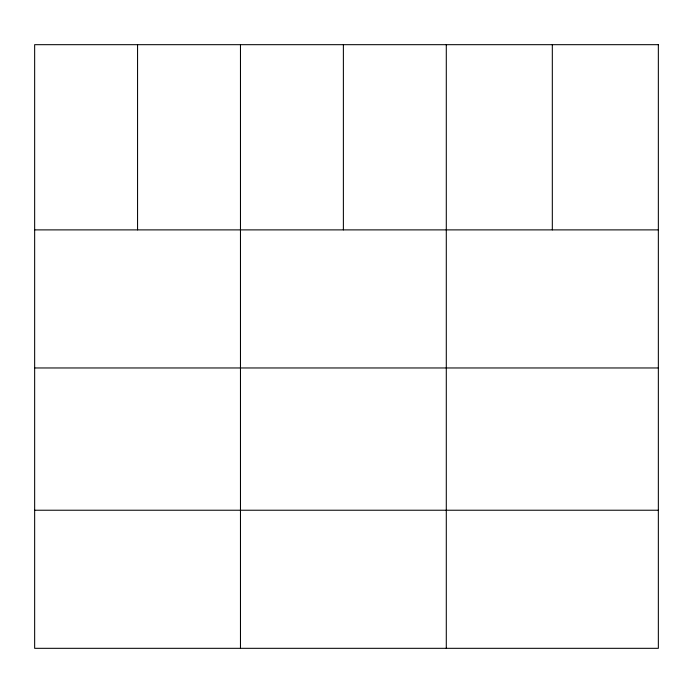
<?xml version="1.0" encoding="UTF-8"?>
<svg xmlns="http://www.w3.org/2000/svg" width="693" height="693" viewBox="0 0 693 693"><rect width="100%" height="100%" fill="white"/><g stroke="black" fill="none" stroke-linecap="round" stroke-linejoin="round"><path stroke-width="1.04" d="M34.65 229.885L658.35 229.885M34.65 367.966L658.35 367.966M34.65 510.23L658.35 510.23M552.321 44.681L552.321 229.885M446.292 44.681L446.292 648.319M343.381 44.681L343.381 229.885M240.471 44.681L240.471 648.319M137.56 44.681L137.56 229.885M658.35 44.681L34.65 44.681L34.65 648.319L658.35 648.319L658.35 44.681"/></g></svg>
